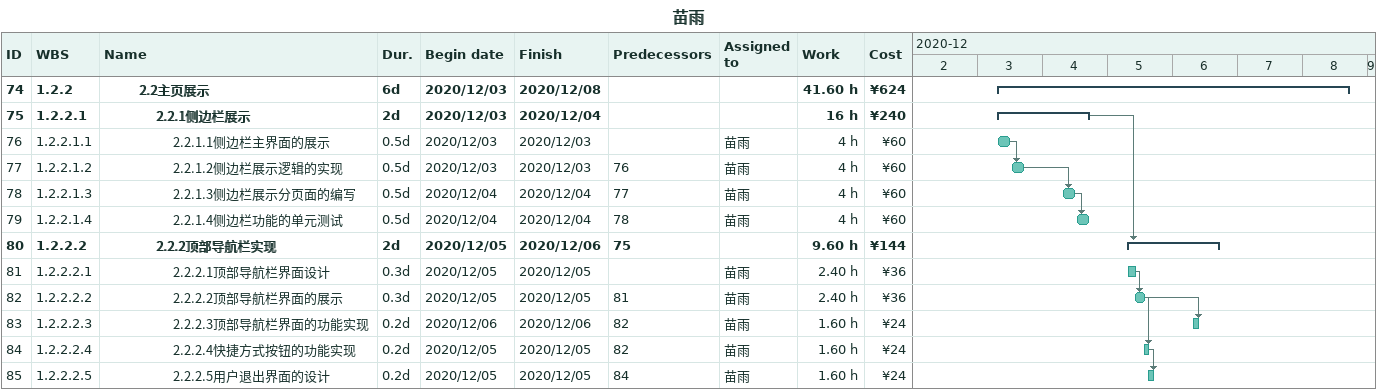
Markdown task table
苗雨

| ID | WBS | Task | Duration | Start | Finish | Predecessors | Resources | Work (h) | Cost (¥) |
|---|---|---|---|---|---|---|---|---|---|
| 74 | 1.2.2 | **2.2主页展示** | 6d | 2020-12-03 | 2020-12-08 |  |  | 41.60 | 624 |
| 75 | 1.2.2.1 | **2.2.1侧边栏展示** | 2d | 2020-12-03 | 2020-12-04 |  |  | 16 | 240 |
| 76 | 1.2.2.1.1 | 2.2.1.1侧边栏主界面的展示 | 0.5d | 2020-12-03 | 2020-12-03 |  | 苗雨 | 4 | 60 |
| 77 | 1.2.2.1.2 | 2.2.1.2侧边栏展示逻辑的实现 | 0.5d | 2020-12-03 | 2020-12-03 | 76 | 苗雨 | 4 | 60 |
| 78 | 1.2.2.1.3 | 2.2.1.3侧边栏展示分页面的编写 | 0.5d | 2020-12-04 | 2020-12-04 | 77 | 苗雨 | 4 | 60 |
| 79 | 1.2.2.1.4 | 2.2.1.4侧边栏功能的单元测试 | 0.5d | 2020-12-04 | 2020-12-04 | 78 | 苗雨 | 4 | 60 |
| 80 | 1.2.2.2 | **2.2.2顶部导航栏实现** | 2d | 2020-12-05 | 2020-12-06 | 75 |  | 9.60 | 144 |
| 81 | 1.2.2.2.1 | 2.2.2.1顶部导航栏界面设计 | 0.3d | 2020-12-05 | 2020-12-05 |  | 苗雨 | 2.40 | 36 |
| 82 | 1.2.2.2.2 | 2.2.2.2顶部导航栏界面的展示 | 0.3d | 2020-12-05 | 2020-12-05 | 81 | 苗雨 | 2.40 | 36 |
| 83 | 1.2.2.2.3 | 2.2.2.3顶部导航栏界面的功能实现 | 0.2d | 2020-12-06 | 2020-12-06 | 82 | 苗雨 | 1.60 | 24 |
| 84 | 1.2.2.2.4 | 2.2.2.4快捷方式按钮的功能实现 | 0.2d | 2020-12-05 | 2020-12-05 | 82 | 苗雨 | 1.60 | 24 |
| 85 | 1.2.2.2.5 | 2.2.2.5用户退出界面的设计 | 0.2d | 2020-12-05 | 2020-12-05 | 84 | 苗雨 | 1.60 | 24 |
